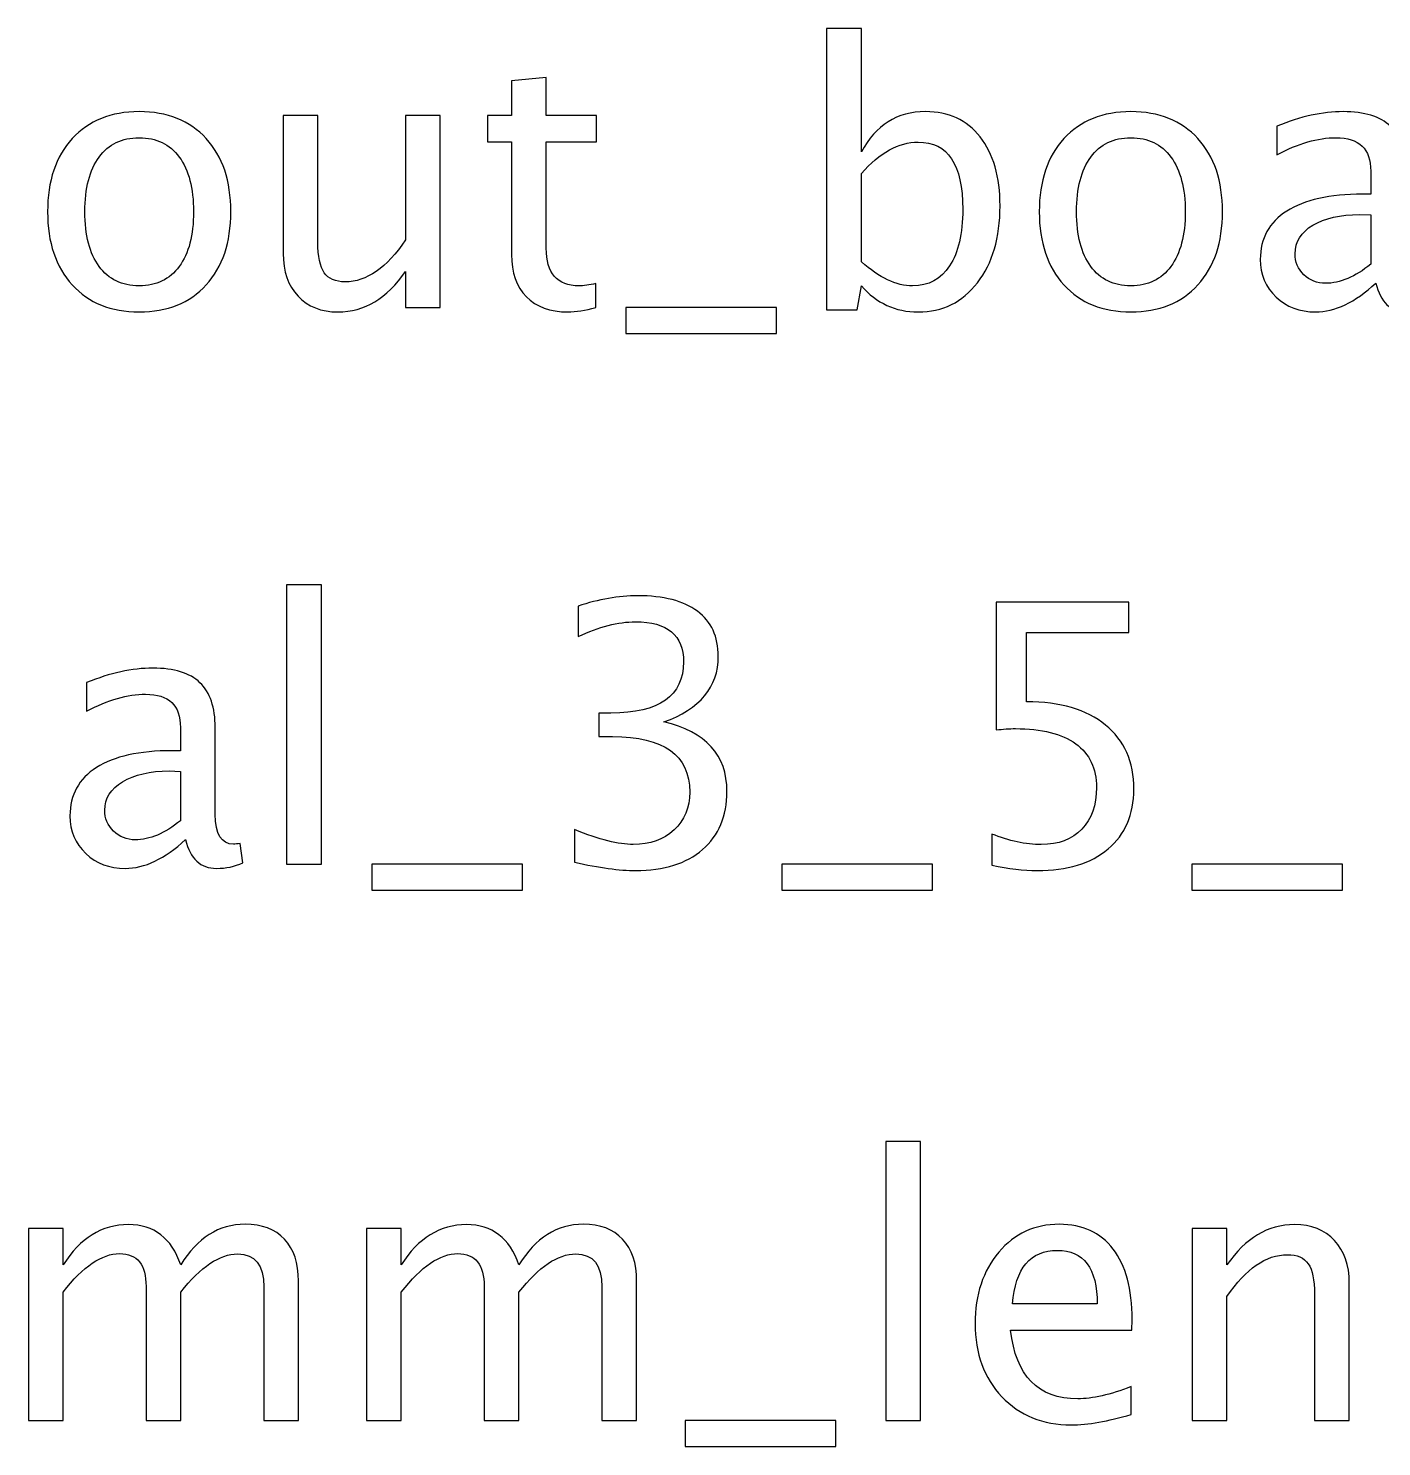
# Model space of a CAD drawing. Header units: centimetres. Extents: x -67 to 67, y -62 to 59.
# Drawn here: x -1.341 to 3.405, y 45.176 to 50.15 of the extents above; entities that cross this region are included whole.
import ezdxf

# ---------------------------------------------------------------- set-up
doc = ezdxf.new("R2010")
doc.units = ezdxf.units.CM
doc.header["$MEASUREMENT"] = 0
doc.layers.add('Layer 1', color=7, linetype='Continuous')

msp = doc.modelspace()

# ---------------------------------------------------------------- linework, layer by layer
at = {"layer": 'Layer 1'}
for points, knots in [([(1.45807, 49.16282), (1.45807, 49.16282), (1.45807, 50.14961), (1.45807, 50.14961), (1.45807, 50.14961), (1.45807, 50.14961), (1.57999, 50.14961), (1.57999, 50.14961), (1.57999, 50.14961), (1.57999, 50.14961), (1.57999, 49.71633), (1.57999, 49.71633), (1.57999, 49.71633), (1.62994, 49.81052), (1.70509, 49.85751), (1.8052, 49.85751), (1.8052, 49.85751), (1.88627, 49.85751), (1.94998, 49.82809), (1.99655, 49.76903), (1.99655, 49.76903), (2.04312, 49.70998), (2.0664, 49.62933), (2.0664, 49.5271), (2.0664, 49.5271), (2.0664, 49.41576), (2.03994, 49.3258), (1.98724, 49.25765), (1.98724, 49.25765), (1.93453, 49.18928), (1.86511, 49.1552), (1.77917, 49.1552), (1.77917, 49.1552), (1.69937, 49.1552), (1.63291, 49.18568), (1.57999, 49.24685), (1.57999, 49.24685), (1.57999, 49.24685), (1.56517, 49.16282), (1.56517, 49.16282), (1.56517, 49.16282), (1.56517, 49.16282), (1.45807, 49.16282), (1.45807, 49.16282)], [0, 0, 0, 0, 0.0833333, 0.0833333, 0.0833333, 0.0833333, 0.1666667, 0.1666667, 0.1666667, 0.1666667, 0.25, 0.25, 0.25, 0.25, 0.3333333, 0.3333333, 0.3333333, 0.3333333, 0.4166667, 0.4166667, 0.4166667, 0.4166667, 0.5, 0.5, 0.5, 0.5, 0.5833333, 0.5833333, 0.5833333, 0.5833333, 0.6666667, 0.6666667, 0.6666667, 0.6666667, 0.75, 0.75, 0.75, 0.75, 0.8333333, 0.8333333, 0.8333333, 0.8333333, 1, 1, 1, 1]), ([(0.64908, 49.17065), (0.6114, 49.16028), (0.5786, 49.1552), (0.55087, 49.1552), (0.55087, 49.1552), (0.48864, 49.1552), (0.44017, 49.17298), (0.40545, 49.20854), (0.40545, 49.20854), (0.37053, 49.2441), (0.35317, 49.29342), (0.35317, 49.35671), (0.35317, 49.35671), (0.35317, 49.35671), (0.35317, 49.7521), (0.35317, 49.7521), (0.35317, 49.7521), (0.35317, 49.7521), (0.26893, 49.7521), (0.26893, 49.7521), (0.26893, 49.7521), (0.26893, 49.7521), (0.26893, 49.84354), (0.26893, 49.84354), (0.26893, 49.84354), (0.26893, 49.84354), (0.35317, 49.84354), (0.35317, 49.84354), (0.35317, 49.84354), (0.35317, 49.84354), (0.35317, 49.96525), (0.35317, 49.96525), (0.35317, 49.96525), (0.35317, 49.96525), (0.47509, 49.97689), (0.47509, 49.97689), (0.47509, 49.97689), (0.47509, 49.97689), (0.47509, 49.84354), (0.47509, 49.84354), (0.47509, 49.84354), (0.47509, 49.84354), (0.65162, 49.84354), (0.65162, 49.84354), (0.65162, 49.84354), (0.65162, 49.84354), (0.65162, 49.7521), (0.65162, 49.7521), (0.65162, 49.7521), (0.65162, 49.7521), (0.47509, 49.7521), (0.47509, 49.7521), (0.47509, 49.7521), (0.47509, 49.7521), (0.47509, 49.37872), (0.47509, 49.37872), (0.47509, 49.37872), (0.47509, 49.29067), (0.5134, 49.24664), (0.58981, 49.24664), (0.58981, 49.24664), (0.60611, 49.24664), (0.6258, 49.24939), (0.64908, 49.25468), (0.64908, 49.25468), (0.64908, 49.25468), (0.64908, 49.17065), (0.64908, 49.17065)], [0, 0, 0, 0, 0.0555556, 0.0555556, 0.0555556, 0.0555556, 0.1111111, 0.1111111, 0.1111111, 0.1111111, 0.1666667, 0.1666667, 0.1666667, 0.1666667, 0.2222222, 0.2222222, 0.2222222, 0.2222222, 0.2777778, 0.2777778, 0.2777778, 0.2777778, 0.3333333, 0.3333333, 0.3333333, 0.3333333, 0.3888889, 0.3888889, 0.3888889, 0.3888889, 0.4444444, 0.4444444, 0.4444444, 0.4444444, 0.5, 0.5, 0.5, 0.5, 0.5555556, 0.5555556, 0.5555556, 0.5555556, 0.6111111, 0.6111111, 0.6111111, 0.6111111, 0.6666667, 0.6666667, 0.6666667, 0.6666667, 0.7222222, 0.7222222, 0.7222222, 0.7222222, 0.7777778, 0.7777778, 0.7777778, 0.7777778, 0.8333333, 0.8333333, 0.8333333, 0.8333333, 0.8888889, 0.8888889, 0.8888889, 0.8888889, 1, 1, 1, 1]), ([(-0.95239, 49.1552), (-1.05124, 49.1552), (-1.12955, 49.18674), (-1.18713, 49.24982), (-1.18713, 49.24982), (-1.24491, 49.31289), (-1.2737, 49.39862), (-1.2737, 49.50678), (-1.2737, 49.50678), (-1.2737, 49.61473), (-1.24491, 49.70024), (-1.18713, 49.76311), (-1.18713, 49.76311), (-1.12955, 49.82597), (-1.05124, 49.85751), (-0.95239, 49.85751), (-0.95239, 49.85751), (-0.85354, 49.85751), (-0.77522, 49.82597), (-0.71765, 49.76311), (-0.71765, 49.76311), (-0.65987, 49.70024), (-0.63108, 49.61473), (-0.63108, 49.50678), (-0.63108, 49.50678), (-0.63108, 49.39862), (-0.65987, 49.31289), (-0.71765, 49.24982), (-0.71765, 49.24982), (-0.77522, 49.18674), (-0.85354, 49.1552), (-0.95239, 49.1552)], [0, 0, 0, 0, 0.1111111, 0.1111111, 0.1111111, 0.1111111, 0.2222222, 0.2222222, 0.2222222, 0.2222222, 0.3333333, 0.3333333, 0.3333333, 0.3333333, 0.4444444, 0.4444444, 0.4444444, 0.4444444, 0.5555556, 0.5555556, 0.5555556, 0.5555556, 0.6666667, 0.6666667, 0.6666667, 0.6666667, 0.7777778, 0.7777778, 0.7777778, 0.7777778, 1, 1, 1, 1]), ([(-0.01852, 49.17044), (-0.01852, 49.17044), (-0.01852, 49.29702), (-0.01852, 49.29702), (-0.01852, 49.29702), (-0.0835, 49.2024), (-0.16245, 49.1552), (-0.25516, 49.1552), (-0.25516, 49.1552), (-0.31401, 49.1552), (-0.36078, 49.17362), (-0.3955, 49.21066), (-0.3955, 49.21066), (-0.43042, 49.2477), (-0.44778, 49.29744), (-0.44778, 49.36031), (-0.44778, 49.36031), (-0.44778, 49.36031), (-0.44778, 49.84354), (-0.44778, 49.84354), (-0.44778, 49.84354), (-0.44778, 49.84354), (-0.32586, 49.84354), (-0.32586, 49.84354), (-0.32586, 49.84354), (-0.32586, 49.84354), (-0.32586, 49.4001), (-0.32586, 49.4001), (-0.32586, 49.4001), (-0.32586, 49.34951), (-0.31845, 49.31374), (-0.30385, 49.29257), (-0.30385, 49.29257), (-0.28903, 49.27119), (-0.26448, 49.26061), (-0.22997, 49.26061), (-0.22997, 49.26061), (-0.15547, 49.26061), (-0.08477, 49.30951), (-0.01852, 49.40751), (-0.01852, 49.40751), (-0.01852, 49.40751), (-0.01852, 49.84354), (-0.01852, 49.84354), (-0.01852, 49.84354), (-0.01852, 49.84354), (0.1034, 49.84354), (0.1034, 49.84354), (0.1034, 49.84354), (0.1034, 49.84354), (0.1034, 49.17044), (0.1034, 49.17044), (0.1034, 49.17044), (0.1034, 49.17044), (-0.01852, 49.17044), (-0.01852, 49.17044)], [0, 0, 0, 0, 0.0666667, 0.0666667, 0.0666667, 0.0666667, 0.1333333, 0.1333333, 0.1333333, 0.1333333, 0.2, 0.2, 0.2, 0.2, 0.2666667, 0.2666667, 0.2666667, 0.2666667, 0.3333333, 0.3333333, 0.3333333, 0.3333333, 0.4, 0.4, 0.4, 0.4, 0.4666667, 0.4666667, 0.4666667, 0.4666667, 0.5333333, 0.5333333, 0.5333333, 0.5333333, 0.6, 0.6, 0.6, 0.6, 0.6666667, 0.6666667, 0.6666667, 0.6666667, 0.7333333, 0.7333333, 0.7333333, 0.7333333, 0.8, 0.8, 0.8, 0.8, 0.8666667, 0.8666667, 0.8666667, 0.8666667, 1, 1, 1, 1]), ([(2.52529, 49.1552), (2.42644, 49.1552), (2.34813, 49.18674), (2.29055, 49.24982), (2.29055, 49.24982), (2.23277, 49.31289), (2.20398, 49.39862), (2.20398, 49.50678), (2.20398, 49.50678), (2.20398, 49.61473), (2.23277, 49.70024), (2.29055, 49.76311), (2.29055, 49.76311), (2.34813, 49.82597), (2.42644, 49.85751), (2.52529, 49.85751), (2.52529, 49.85751), (2.62414, 49.85751), (2.70246, 49.82597), (2.76003, 49.76311), (2.76003, 49.76311), (2.81781, 49.70024), (2.8466, 49.61473), (2.8466, 49.50678), (2.8466, 49.50678), (2.8466, 49.39862), (2.81781, 49.31289), (2.76003, 49.24982), (2.76003, 49.24982), (2.70246, 49.18674), (2.62414, 49.1552), (2.52529, 49.1552)], [0, 0, 0, 0, 0.1111111, 0.1111111, 0.1111111, 0.1111111, 0.2222222, 0.2222222, 0.2222222, 0.2222222, 0.3333333, 0.3333333, 0.3333333, 0.3333333, 0.4444444, 0.4444444, 0.4444444, 0.4444444, 0.5555556, 0.5555556, 0.5555556, 0.5555556, 0.6666667, 0.6666667, 0.6666667, 0.6666667, 0.7777778, 0.7777778, 0.7777778, 0.7777778, 1, 1, 1, 1]), ([(3.38444, 49.25617), (3.31121, 49.18886), (3.24072, 49.1552), (3.17299, 49.1552), (3.17299, 49.1552), (3.11732, 49.1552), (3.07096, 49.17256), (3.03435, 49.20748), (3.03435, 49.20748), (2.99752, 49.24241), (2.9791, 49.28643), (2.9791, 49.33956), (2.9791, 49.33956), (2.9791, 49.41301), (3.01, 49.46953), (3.07181, 49.5089), (3.07181, 49.5089), (3.13362, 49.54827), (3.22231, 49.56795), (3.33788, 49.56795), (3.33788, 49.56795), (3.33788, 49.56795), (3.36645, 49.56795), (3.36645, 49.56795), (3.36645, 49.56795), (3.36645, 49.56795), (3.36645, 49.64902), (3.36645, 49.64902), (3.36645, 49.64902), (3.36645, 49.72712), (3.32581, 49.76607), (3.24432, 49.76607), (3.24432, 49.76607), (3.18124, 49.76607), (3.11224, 49.74617), (3.03752, 49.70638), (3.03752, 49.70638), (3.03752, 49.70638), (3.03752, 49.80671), (3.03752, 49.80671), (3.03752, 49.80671), (3.11965, 49.84058), (3.19712, 49.85751), (3.26972, 49.85751), (3.26972, 49.85751), (3.34444, 49.85751), (3.39968, 49.84058), (3.43503, 49.8065), (3.43503, 49.8065), (3.47059, 49.77242), (3.48837, 49.71993), (3.48837, 49.64902), (3.48837, 49.64902), (3.48837, 49.64902), (3.48837, 49.34485), (3.48837, 49.34485), (3.48837, 49.34485), (3.48837, 49.27522), (3.50975, 49.24029), (3.55272, 49.24029), (3.55272, 49.24029), (3.55801, 49.24029), (3.56584, 49.24114), (3.57621, 49.24283), (3.57621, 49.24283), (3.57621, 49.24283), (3.58489, 49.1751), (3.58489, 49.1751), (3.58489, 49.1751), (3.55716, 49.16176), (3.52668, 49.1552), (3.49324, 49.1552), (3.49324, 49.1552), (3.4363, 49.1552), (3.40011, 49.18886), (3.38444, 49.25617)], [0, 0, 0, 0, 0.05, 0.05, 0.05, 0.05, 0.1, 0.1, 0.1, 0.1, 0.15, 0.15, 0.15, 0.15, 0.2, 0.2, 0.2, 0.2, 0.25, 0.25, 0.25, 0.25, 0.3, 0.3, 0.3, 0.3, 0.35, 0.35, 0.35, 0.35, 0.4, 0.4, 0.4, 0.4, 0.45, 0.45, 0.45, 0.45, 0.5, 0.5, 0.5, 0.5, 0.55, 0.55, 0.55, 0.55, 0.6, 0.6, 0.6, 0.6, 0.65, 0.65, 0.65, 0.65, 0.7, 0.7, 0.7, 0.7, 0.75, 0.75, 0.75, 0.75, 0.8, 0.8, 0.8, 0.8, 0.85, 0.85, 0.85, 0.85, 0.9, 0.9, 0.9, 0.9, 1, 1, 1, 1]), ([(-0.9526, 49.24664), (-0.89228, 49.24664), (-0.84529, 49.26929), (-0.81184, 49.3148), (-0.81184, 49.3148), (-0.77861, 49.36009), (-0.76189, 49.42423), (-0.76189, 49.50678), (-0.76189, 49.50678), (-0.76189, 49.58912), (-0.77861, 49.65304), (-0.81184, 49.69834), (-0.81184, 49.69834), (-0.84529, 49.74342), (-0.89228, 49.76607), (-0.9526, 49.76607), (-0.9526, 49.76607), (-1.01314, 49.76607), (-1.06013, 49.74342), (-1.09315, 49.69834), (-1.09315, 49.69834), (-1.12638, 49.65304), (-1.14289, 49.58912), (-1.14289, 49.50678), (-1.14289, 49.50678), (-1.14289, 49.42423), (-1.12638, 49.36009), (-1.09315, 49.3148), (-1.09315, 49.3148), (-1.06013, 49.26929), (-1.01314, 49.24664), (-0.9526, 49.24664)], [0, 0, 0, 0, 0.1111111, 0.1111111, 0.1111111, 0.1111111, 0.2222222, 0.2222222, 0.2222222, 0.2222222, 0.3333333, 0.3333333, 0.3333333, 0.3333333, 0.4444444, 0.4444444, 0.4444444, 0.4444444, 0.5555556, 0.5555556, 0.5555556, 0.5555556, 0.6666667, 0.6666667, 0.6666667, 0.6666667, 0.7777778, 0.7777778, 0.7777778, 0.7777778, 1, 1, 1, 1]), ([(1.57999, 49.33088), (1.64286, 49.27479), (1.70276, 49.24664), (1.7597, 49.24664), (1.7597, 49.24664), (1.81579, 49.24664), (1.85918, 49.27014), (1.88966, 49.31691), (1.88966, 49.31691), (1.92035, 49.36369), (1.93559, 49.42952), (1.93559, 49.51461), (1.93559, 49.51461), (1.93559, 49.67209), (1.88352, 49.75083), (1.77938, 49.75083), (1.77938, 49.75083), (1.71122, 49.75083), (1.64476, 49.714), (1.57999, 49.64013), (1.57999, 49.64013), (1.57999, 49.64013), (1.57999, 49.33088), (1.57999, 49.33088)], [0, 0, 0, 0, 0.1428571, 0.1428571, 0.1428571, 0.1428571, 0.2857143, 0.2857143, 0.2857143, 0.2857143, 0.4285714, 0.4285714, 0.4285714, 0.4285714, 0.5714286, 0.5714286, 0.5714286, 0.5714286, 0.7142857, 0.7142857, 0.7142857, 0.7142857, 1, 1, 1, 1]), ([(2.52508, 49.24664), (2.5854, 49.24664), (2.63239, 49.26929), (2.66584, 49.3148), (2.66584, 49.3148), (2.69907, 49.36009), (2.71579, 49.42423), (2.71579, 49.50678), (2.71579, 49.50678), (2.71579, 49.58912), (2.69907, 49.65304), (2.66584, 49.69834), (2.66584, 49.69834), (2.63239, 49.74342), (2.5854, 49.76607), (2.52508, 49.76607), (2.52508, 49.76607), (2.46454, 49.76607), (2.41755, 49.74342), (2.38453, 49.69834), (2.38453, 49.69834), (2.3513, 49.65304), (2.33479, 49.58912), (2.33479, 49.50678), (2.33479, 49.50678), (2.33479, 49.42423), (2.3513, 49.36009), (2.38453, 49.3148), (2.38453, 49.3148), (2.41755, 49.26929), (2.46454, 49.24664), (2.52508, 49.24664)], [0, 0, 0, 0, 0.1111111, 0.1111111, 0.1111111, 0.1111111, 0.2222222, 0.2222222, 0.2222222, 0.2222222, 0.3333333, 0.3333333, 0.3333333, 0.3333333, 0.4444444, 0.4444444, 0.4444444, 0.4444444, 0.5555556, 0.5555556, 0.5555556, 0.5555556, 0.6666667, 0.6666667, 0.6666667, 0.6666667, 0.7777778, 0.7777778, 0.7777778, 0.7777778, 1, 1, 1, 1]), ([(3.36645, 49.32263), (3.36645, 49.32263), (3.36645, 49.49556), (3.36645, 49.49556), (3.36645, 49.49556), (3.36645, 49.49556), (3.32729, 49.49683), (3.32729, 49.49683), (3.32729, 49.49683), (3.25956, 49.49683), (3.20495, 49.48434), (3.16325, 49.45937), (3.16325, 49.45937), (3.12176, 49.43418), (3.10102, 49.40095), (3.10102, 49.35946), (3.10102, 49.35946), (3.10102, 49.33046), (3.11139, 49.30591), (3.13192, 49.2858), (3.13192, 49.2858), (3.15267, 49.26569), (3.17786, 49.25553), (3.2077, 49.25553), (3.2077, 49.25553), (3.2585, 49.25553), (3.31142, 49.27797), (3.36645, 49.32263)], [0, 0, 0, 0, 0.125, 0.125, 0.125, 0.125, 0.25, 0.25, 0.25, 0.25, 0.375, 0.375, 0.375, 0.375, 0.5, 0.5, 0.5, 0.5, 0.625, 0.625, 0.625, 0.625, 0.75, 0.75, 0.75, 0.75, 1, 1, 1, 1]), ([(0.75449, 49.079), (0.75449, 49.079), (0.75449, 49.17044), (0.75449, 49.17044), (0.75449, 49.17044), (0.75449, 49.17044), (1.28281, 49.17044), (1.28281, 49.17044), (1.28281, 49.17044), (1.28281, 49.17044), (1.28281, 49.079), (1.28281, 49.079), (1.28281, 49.079), (1.28281, 49.079), (0.75449, 49.079), (0.75449, 49.079)], [0, 0, 0, 0, 0.2, 0.2, 0.2, 0.2, 0.4, 0.4, 0.4, 0.4, 0.6, 0.6, 0.6, 0.6, 1, 1, 1, 1]), ([(-0.4355, 47.21887), (-0.4355, 47.21887), (-0.4355, 48.19804), (-0.4355, 48.19804), (-0.4355, 48.19804), (-0.4355, 48.19804), (-0.31358, 48.19804), (-0.31358, 48.19804), (-0.31358, 48.19804), (-0.31358, 48.19804), (-0.31358, 47.21887), (-0.31358, 47.21887), (-0.31358, 47.21887), (-0.31358, 47.21887), (-0.4355, 47.21887), (-0.4355, 47.21887)], [0, 0, 0, 0, 0.2, 0.2, 0.2, 0.2, 0.4, 0.4, 0.4, 0.4, 0.6, 0.6, 0.6, 0.6, 1, 1, 1, 1]), ([(0.57415, 47.22522), (0.57415, 47.22522), (0.57415, 47.33952), (0.57415, 47.33952), (0.57415, 47.33952), (0.66136, 47.30481), (0.72973, 47.28745), (0.77989, 47.28745), (0.77989, 47.28745), (0.83895, 47.28745), (0.88657, 47.30438), (0.92319, 47.33846), (0.92319, 47.33846), (0.95981, 47.37254), (0.97801, 47.41699), (0.97801, 47.4716), (0.97801, 47.4716), (0.97801, 47.60114), (0.88784, 47.66591), (0.7075, 47.66591), (0.7075, 47.66591), (0.7075, 47.66591), (0.65924, 47.66591), (0.65924, 47.66591), (0.65924, 47.66591), (0.65924, 47.66591), (0.65924, 47.74783), (0.65924, 47.74783), (0.65924, 47.74783), (0.65924, 47.74783), (0.702, 47.74846), (0.702, 47.74846), (0.702, 47.74846), (0.87154, 47.74846), (0.95642, 47.80815), (0.95642, 47.92774), (0.95642, 47.92774), (0.95642, 48.02151), (0.90012, 48.0685), (0.78772, 48.0685), (0.78772, 48.0685), (0.7274, 48.0685), (0.66051, 48.05114), (0.58685, 48.01643), (0.58685, 48.01643), (0.58685, 48.01643), (0.58685, 48.12311), (0.58685, 48.12311), (0.58685, 48.12311), (0.65903, 48.14766), (0.72867, 48.15994), (0.79555, 48.15994), (0.79555, 48.15994), (0.88657, 48.15994), (0.95663, 48.14174), (1.00532, 48.10533), (1.00532, 48.10533), (1.054, 48.06914), (1.07834, 48.01643), (1.07834, 47.94743), (1.07834, 47.94743), (1.07834, 47.83969), (1.01463, 47.76285), (0.88699, 47.71713), (0.88699, 47.71713), (1.03495, 47.68263), (1.10882, 47.60156), (1.10882, 47.47351), (1.10882, 47.47351), (1.10882, 47.38715), (1.08025, 47.3192), (1.02331, 47.26988), (1.02331, 47.26988), (0.96637, 47.22056), (0.88805, 47.19601), (0.78857, 47.19601), (0.78857, 47.19601), (0.73184, 47.19601), (0.66051, 47.20575), (0.57415, 47.22522)], [0, 0, 0, 0, 0.047619, 0.047619, 0.047619, 0.047619, 0.0952381, 0.0952381, 0.0952381, 0.0952381, 0.1428571, 0.1428571, 0.1428571, 0.1428571, 0.1904762, 0.1904762, 0.1904762, 0.1904762, 0.2380952, 0.2380952, 0.2380952, 0.2380952, 0.2857143, 0.2857143, 0.2857143, 0.2857143, 0.3333333, 0.3333333, 0.3333333, 0.3333333, 0.3809524, 0.3809524, 0.3809524, 0.3809524, 0.4285714, 0.4285714, 0.4285714, 0.4285714, 0.4761905, 0.4761905, 0.4761905, 0.4761905, 0.5238095, 0.5238095, 0.5238095, 0.5238095, 0.5714286, 0.5714286, 0.5714286, 0.5714286, 0.6190476, 0.6190476, 0.6190476, 0.6190476, 0.6666667, 0.6666667, 0.6666667, 0.6666667, 0.7142857, 0.7142857, 0.7142857, 0.7142857, 0.7619048, 0.7619048, 0.7619048, 0.7619048, 0.8095238, 0.8095238, 0.8095238, 0.8095238, 0.8571429, 0.8571429, 0.8571429, 0.8571429, 0.9047619, 0.9047619, 0.9047619, 0.9047619, 1, 1, 1, 1]), ([(2.03761, 47.21506), (2.03761, 47.21506), (2.03761, 47.32428), (2.03761, 47.32428), (2.03761, 47.32428), (2.09836, 47.29973), (2.15593, 47.28745), (2.21097, 47.28745), (2.21097, 47.28745), (2.27108, 47.28745), (2.31849, 47.30523), (2.35299, 47.34079), (2.35299, 47.34079), (2.3875, 47.37635), (2.40464, 47.42525), (2.40464, 47.48748), (2.40464, 47.48748), (2.40464, 47.55436), (2.3803, 47.60559), (2.33162, 47.64093), (2.33162, 47.64093), (2.28293, 47.67628), (2.21245, 47.69385), (2.12037, 47.69385), (2.12037, 47.69385), (2.09899, 47.69385), (2.07635, 47.69237), (2.05285, 47.68941), (2.05285, 47.68941), (2.05285, 47.68941), (2.05285, 48.13708), (2.05285, 48.13708), (2.05285, 48.13708), (2.05285, 48.13708), (2.51767, 48.13708), (2.51767, 48.13708), (2.51767, 48.13708), (2.51767, 48.13708), (2.51767, 48.0304), (2.51767, 48.0304), (2.51767, 48.0304), (2.51767, 48.0304), (2.15953, 48.0304), (2.15953, 48.0304), (2.15953, 48.0304), (2.15953, 48.0304), (2.15953, 47.78783), (2.15953, 47.78783), (2.15953, 47.78783), (2.27764, 47.78783), (2.36972, 47.76074), (2.43597, 47.70655), (2.43597, 47.70655), (2.50222, 47.65258), (2.53545, 47.57765), (2.53545, 47.48176), (2.53545, 47.48176), (2.53545, 47.39244), (2.50539, 47.32259), (2.44528, 47.272), (2.44528, 47.272), (2.38517, 47.22141), (2.30219, 47.19601), (2.19636, 47.19601), (2.19636, 47.19601), (2.14916, 47.19601), (2.09624, 47.20236), (2.03761, 47.21506)], [0, 0, 0, 0, 0.0555556, 0.0555556, 0.0555556, 0.0555556, 0.1111111, 0.1111111, 0.1111111, 0.1111111, 0.1666667, 0.1666667, 0.1666667, 0.1666667, 0.2222222, 0.2222222, 0.2222222, 0.2222222, 0.2777778, 0.2777778, 0.2777778, 0.2777778, 0.3333333, 0.3333333, 0.3333333, 0.3333333, 0.3888889, 0.3888889, 0.3888889, 0.3888889, 0.4444444, 0.4444444, 0.4444444, 0.4444444, 0.5, 0.5, 0.5, 0.5, 0.5555556, 0.5555556, 0.5555556, 0.5555556, 0.6111111, 0.6111111, 0.6111111, 0.6111111, 0.6666667, 0.6666667, 0.6666667, 0.6666667, 0.7222222, 0.7222222, 0.7222222, 0.7222222, 0.7777778, 0.7777778, 0.7777778, 0.7777778, 0.8333333, 0.8333333, 0.8333333, 0.8333333, 0.8888889, 0.8888889, 0.8888889, 0.8888889, 1, 1, 1, 1]), ([(-0.78983, 47.3046), (-0.86306, 47.23729), (-0.93355, 47.20363), (-1.00128, 47.20363), (-1.00128, 47.20363), (-1.05695, 47.20363), (-1.10331, 47.22099), (-1.13992, 47.25591), (-1.13992, 47.25591), (-1.17675, 47.29084), (-1.19517, 47.33486), (-1.19517, 47.38799), (-1.19517, 47.38799), (-1.19517, 47.46144), (-1.16427, 47.51796), (-1.10246, 47.55733), (-1.10246, 47.55733), (-1.04065, 47.5967), (-0.95196, 47.61638), (-0.83639, 47.61638), (-0.83639, 47.61638), (-0.83639, 47.61638), (-0.80782, 47.61638), (-0.80782, 47.61638), (-0.80782, 47.61638), (-0.80782, 47.61638), (-0.80782, 47.69745), (-0.80782, 47.69745), (-0.80782, 47.69745), (-0.80782, 47.77555), (-0.84846, 47.8145), (-0.92995, 47.8145), (-0.92995, 47.8145), (-0.99303, 47.8145), (-1.06203, 47.7946), (-1.13675, 47.75481), (-1.13675, 47.75481), (-1.13675, 47.75481), (-1.13675, 47.85514), (-1.13675, 47.85514), (-1.13675, 47.85514), (-1.05462, 47.88901), (-0.97715, 47.90594), (-0.90455, 47.90594), (-0.90455, 47.90594), (-0.82983, 47.90594), (-0.77459, 47.88901), (-0.73924, 47.85493), (-0.73924, 47.85493), (-0.70368, 47.82085), (-0.6859, 47.76836), (-0.6859, 47.69745), (-0.6859, 47.69745), (-0.6859, 47.69745), (-0.6859, 47.39328), (-0.6859, 47.39328), (-0.6859, 47.39328), (-0.6859, 47.32365), (-0.66452, 47.28872), (-0.62155, 47.28872), (-0.62155, 47.28872), (-0.61626, 47.28872), (-0.60843, 47.28957), (-0.59806, 47.29126), (-0.59806, 47.29126), (-0.59806, 47.29126), (-0.58938, 47.22353), (-0.58938, 47.22353), (-0.58938, 47.22353), (-0.61711, 47.21019), (-0.64759, 47.20363), (-0.68103, 47.20363), (-0.68103, 47.20363), (-0.73797, 47.20363), (-0.77416, 47.23729), (-0.78983, 47.3046)], [0, 0, 0, 0, 0.05, 0.05, 0.05, 0.05, 0.1, 0.1, 0.1, 0.1, 0.15, 0.15, 0.15, 0.15, 0.2, 0.2, 0.2, 0.2, 0.25, 0.25, 0.25, 0.25, 0.3, 0.3, 0.3, 0.3, 0.35, 0.35, 0.35, 0.35, 0.4, 0.4, 0.4, 0.4, 0.45, 0.45, 0.45, 0.45, 0.5, 0.5, 0.5, 0.5, 0.55, 0.55, 0.55, 0.55, 0.6, 0.6, 0.6, 0.6, 0.65, 0.65, 0.65, 0.65, 0.7, 0.7, 0.7, 0.7, 0.75, 0.75, 0.75, 0.75, 0.8, 0.8, 0.8, 0.8, 0.85, 0.85, 0.85, 0.85, 0.9, 0.9, 0.9, 0.9, 1, 1, 1, 1]), ([(-0.80782, 47.37106), (-0.80782, 47.37106), (-0.80782, 47.54399), (-0.80782, 47.54399), (-0.80782, 47.54399), (-0.80782, 47.54399), (-0.84698, 47.54526), (-0.84698, 47.54526), (-0.84698, 47.54526), (-0.91471, 47.54526), (-0.96932, 47.53277), (-1.01102, 47.5078), (-1.01102, 47.5078), (-1.05251, 47.48261), (-1.07325, 47.44938), (-1.07325, 47.40789), (-1.07325, 47.40789), (-1.07325, 47.37889), (-1.06288, 47.35434), (-1.04235, 47.33423), (-1.04235, 47.33423), (-1.0216, 47.31412), (-0.99641, 47.30396), (-0.96657, 47.30396), (-0.96657, 47.30396), (-0.91577, 47.30396), (-0.86285, 47.3264), (-0.80782, 47.37106)], [0, 0, 0, 0, 0.125, 0.125, 0.125, 0.125, 0.25, 0.25, 0.25, 0.25, 0.375, 0.375, 0.375, 0.375, 0.5, 0.5, 0.5, 0.5, 0.625, 0.625, 0.625, 0.625, 0.75, 0.75, 0.75, 0.75, 1, 1, 1, 1]), ([(-0.13705, 47.12743), (-0.13705, 47.12743), (-0.13705, 47.21887), (-0.13705, 47.21887), (-0.13705, 47.21887), (-0.13705, 47.21887), (0.39127, 47.21887), (0.39127, 47.21887), (0.39127, 47.21887), (0.39127, 47.21887), (0.39127, 47.12743), (0.39127, 47.12743), (0.39127, 47.12743), (0.39127, 47.12743), (-0.13705, 47.12743), (-0.13705, 47.12743)], [0, 0, 0, 0, 0.2, 0.2, 0.2, 0.2, 0.4, 0.4, 0.4, 0.4, 0.6, 0.6, 0.6, 0.6, 1, 1, 1, 1]), ([(1.30101, 47.12743), (1.30101, 47.12743), (1.30101, 47.21887), (1.30101, 47.21887), (1.30101, 47.21887), (1.30101, 47.21887), (1.82933, 47.21887), (1.82933, 47.21887), (1.82933, 47.21887), (1.82933, 47.21887), (1.82933, 47.12743), (1.82933, 47.12743), (1.82933, 47.12743), (1.82933, 47.12743), (1.30101, 47.12743), (1.30101, 47.12743)], [0, 0, 0, 0, 0.2, 0.2, 0.2, 0.2, 0.4, 0.4, 0.4, 0.4, 0.6, 0.6, 0.6, 0.6, 1, 1, 1, 1]), ([(2.73907, 47.12743), (2.73907, 47.12743), (2.73907, 47.21887), (2.73907, 47.21887), (2.73907, 47.21887), (2.73907, 47.21887), (3.26739, 47.21887), (3.26739, 47.21887), (3.26739, 47.21887), (3.26739, 47.21887), (3.26739, 47.12743), (3.26739, 47.12743), (3.26739, 47.12743), (3.26739, 47.12743), (2.73907, 47.12743), (2.73907, 47.12743)], [0, 0, 0, 0, 0.2, 0.2, 0.2, 0.2, 0.4, 0.4, 0.4, 0.4, 0.6, 0.6, 0.6, 0.6, 1, 1, 1, 1]), ([(1.6654, 45.2673), (1.6654, 45.2673), (1.6654, 46.24647), (1.6654, 46.24647), (1.6654, 46.24647), (1.6654, 46.24647), (1.78732, 46.24647), (1.78732, 46.24647), (1.78732, 46.24647), (1.78732, 46.24647), (1.78732, 45.2673), (1.78732, 45.2673), (1.78732, 45.2673), (1.78732, 45.2673), (1.6654, 45.2673), (1.6654, 45.2673)], [0, 0, 0, 0, 0.2, 0.2, 0.2, 0.2, 0.4, 0.4, 0.4, 0.4, 0.6, 0.6, 0.6, 0.6, 1, 1, 1, 1]), ([(-1.34112, 45.2673), (-1.34112, 45.2673), (-1.34112, 45.9404), (-1.34112, 45.9404), (-1.34112, 45.9404), (-1.34112, 45.9404), (-1.2192, 45.9404), (-1.2192, 45.9404), (-1.2192, 45.9404), (-1.2192, 45.9404), (-1.2192, 45.81319), (-1.2192, 45.81319), (-1.2192, 45.81319), (-1.15972, 45.90738), (-1.08352, 45.95437), (-0.99018, 45.95437), (-0.99018, 45.95437), (-0.90022, 45.95437), (-0.83905, 45.90738), (-0.80645, 45.81319), (-0.80645, 45.81319), (-0.74866, 45.90823), (-0.67331, 45.95564), (-0.58081, 45.95564), (-0.58081, 45.95564), (-0.52176, 45.95564), (-0.47583, 45.93828), (-0.44302, 45.90336), (-0.44302, 45.90336), (-0.41021, 45.86843), (-0.3937, 45.81954), (-0.3937, 45.75667), (-0.3937, 45.75667), (-0.3937, 45.75667), (-0.3937, 45.2673), (-0.3937, 45.2673), (-0.3937, 45.2673), (-0.3937, 45.2673), (-0.51562, 45.2673), (-0.51562, 45.2673), (-0.51562, 45.2673), (-0.51562, 45.2673), (-0.51562, 45.73657), (-0.51562, 45.73657), (-0.51562, 45.73657), (-0.51562, 45.81319), (-0.5461, 45.8515), (-0.60706, 45.8515), (-0.60706, 45.8515), (-0.67035, 45.8515), (-0.73681, 45.80684), (-0.80645, 45.7173), (-0.80645, 45.7173), (-0.80645, 45.7173), (-0.80645, 45.2673), (-0.80645, 45.2673), (-0.80645, 45.2673), (-0.80645, 45.2673), (-0.92837, 45.2673), (-0.92837, 45.2673), (-0.92837, 45.2673), (-0.92837, 45.2673), (-0.92837, 45.73699), (-0.92837, 45.73699), (-0.92837, 45.73699), (-0.92837, 45.81425), (-0.95927, 45.85277), (-1.02129, 45.85277), (-1.02129, 45.85277), (-1.08289, 45.85277), (-1.14893, 45.8079), (-1.2192, 45.71794), (-1.2192, 45.71794), (-1.2192, 45.71794), (-1.2192, 45.2673), (-1.2192, 45.2673), (-1.2192, 45.2673), (-1.2192, 45.2673), (-1.34112, 45.2673), (-1.34112, 45.2673)], [0, 0, 0, 0, 0.047619, 0.047619, 0.047619, 0.047619, 0.0952381, 0.0952381, 0.0952381, 0.0952381, 0.1428571, 0.1428571, 0.1428571, 0.1428571, 0.1904762, 0.1904762, 0.1904762, 0.1904762, 0.2380952, 0.2380952, 0.2380952, 0.2380952, 0.2857143, 0.2857143, 0.2857143, 0.2857143, 0.3333333, 0.3333333, 0.3333333, 0.3333333, 0.3809524, 0.3809524, 0.3809524, 0.3809524, 0.4285714, 0.4285714, 0.4285714, 0.4285714, 0.4761905, 0.4761905, 0.4761905, 0.4761905, 0.5238095, 0.5238095, 0.5238095, 0.5238095, 0.5714286, 0.5714286, 0.5714286, 0.5714286, 0.6190476, 0.6190476, 0.6190476, 0.6190476, 0.6666667, 0.6666667, 0.6666667, 0.6666667, 0.7142857, 0.7142857, 0.7142857, 0.7142857, 0.7619048, 0.7619048, 0.7619048, 0.7619048, 0.8095238, 0.8095238, 0.8095238, 0.8095238, 0.8571429, 0.8571429, 0.8571429, 0.8571429, 0.9047619, 0.9047619, 0.9047619, 0.9047619, 1, 1, 1, 1]), ([(-0.15536, 45.2673), (-0.15536, 45.2673), (-0.15536, 45.9404), (-0.15536, 45.9404), (-0.15536, 45.9404), (-0.15536, 45.9404), (-0.03344, 45.9404), (-0.03344, 45.9404), (-0.03344, 45.9404), (-0.03344, 45.9404), (-0.03344, 45.81319), (-0.03344, 45.81319), (-0.03344, 45.81319), (0.02604, 45.90738), (0.10224, 45.95437), (0.19558, 45.95437), (0.19558, 45.95437), (0.28554, 45.95437), (0.34671, 45.90738), (0.37931, 45.81319), (0.37931, 45.81319), (0.4371, 45.90823), (0.51245, 45.95564), (0.60495, 45.95564), (0.60495, 45.95564), (0.664, 45.95564), (0.70993, 45.93828), (0.74274, 45.90336), (0.74274, 45.90336), (0.77555, 45.86843), (0.79206, 45.81954), (0.79206, 45.75667), (0.79206, 45.75667), (0.79206, 45.75667), (0.79206, 45.2673), (0.79206, 45.2673), (0.79206, 45.2673), (0.79206, 45.2673), (0.67014, 45.2673), (0.67014, 45.2673), (0.67014, 45.2673), (0.67014, 45.2673), (0.67014, 45.73657), (0.67014, 45.73657), (0.67014, 45.73657), (0.67014, 45.81319), (0.63966, 45.8515), (0.5787, 45.8515), (0.5787, 45.8515), (0.51541, 45.8515), (0.44895, 45.80684), (0.37931, 45.7173), (0.37931, 45.7173), (0.37931, 45.7173), (0.37931, 45.2673), (0.37931, 45.2673), (0.37931, 45.2673), (0.37931, 45.2673), (0.25739, 45.2673), (0.25739, 45.2673), (0.25739, 45.2673), (0.25739, 45.2673), (0.25739, 45.73699), (0.25739, 45.73699), (0.25739, 45.73699), (0.25739, 45.81425), (0.22649, 45.85277), (0.16447, 45.85277), (0.16447, 45.85277), (0.10287, 45.85277), (0.03683, 45.8079), (-0.03344, 45.71794), (-0.03344, 45.71794), (-0.03344, 45.71794), (-0.03344, 45.2673), (-0.03344, 45.2673), (-0.03344, 45.2673), (-0.03344, 45.2673), (-0.15536, 45.2673), (-0.15536, 45.2673)], [0, 0, 0, 0, 0.047619, 0.047619, 0.047619, 0.047619, 0.0952381, 0.0952381, 0.0952381, 0.0952381, 0.1428571, 0.1428571, 0.1428571, 0.1428571, 0.1904762, 0.1904762, 0.1904762, 0.1904762, 0.2380952, 0.2380952, 0.2380952, 0.2380952, 0.2857143, 0.2857143, 0.2857143, 0.2857143, 0.3333333, 0.3333333, 0.3333333, 0.3333333, 0.3809524, 0.3809524, 0.3809524, 0.3809524, 0.4285714, 0.4285714, 0.4285714, 0.4285714, 0.4761905, 0.4761905, 0.4761905, 0.4761905, 0.5238095, 0.5238095, 0.5238095, 0.5238095, 0.5714286, 0.5714286, 0.5714286, 0.5714286, 0.6190476, 0.6190476, 0.6190476, 0.6190476, 0.6666667, 0.6666667, 0.6666667, 0.6666667, 0.7142857, 0.7142857, 0.7142857, 0.7142857, 0.7619048, 0.7619048, 0.7619048, 0.7619048, 0.8095238, 0.8095238, 0.8095238, 0.8095238, 0.8571429, 0.8571429, 0.8571429, 0.8571429, 0.9047619, 0.9047619, 0.9047619, 0.9047619, 1, 1, 1, 1]), ([(2.52646, 45.28889), (2.44455, 45.26434), (2.37448, 45.25206), (2.31606, 45.25206), (2.31606, 45.25206), (2.21637, 45.25206), (2.1353, 45.28508), (2.07286, 45.35091), (2.07286, 45.35091), (2.01042, 45.41674), (1.97909, 45.50204), (1.97909, 45.60703), (1.97909, 45.60703), (1.97909, 45.70884), (2.00661, 45.79245), (2.06185, 45.85785), (2.06185, 45.85785), (2.1171, 45.92304), (2.18779, 45.95564), (2.27394, 45.95564), (2.27394, 45.95564), (2.35543, 45.95564), (2.41851, 45.92664), (2.46296, 45.86865), (2.46296, 45.86865), (2.50741, 45.81065), (2.52964, 45.72852), (2.52964, 45.62205), (2.52964, 45.62205), (2.52964, 45.62205), (2.529, 45.5848), (2.529, 45.5848), (2.529, 45.5848), (2.529, 45.5848), (2.10355, 45.5848), (2.10355, 45.5848), (2.10355, 45.5848), (2.12133, 45.42393), (2.19986, 45.3435), (2.33892, 45.3435), (2.33892, 45.3435), (2.38994, 45.3435), (2.45238, 45.35789), (2.52646, 45.38668), (2.52646, 45.38668), (2.52646, 45.38668), (2.52646, 45.28889), (2.52646, 45.28889)], [0, 0, 0, 0, 0.0769231, 0.0769231, 0.0769231, 0.0769231, 0.1538462, 0.1538462, 0.1538462, 0.1538462, 0.2307692, 0.2307692, 0.2307692, 0.2307692, 0.3076923, 0.3076923, 0.3076923, 0.3076923, 0.3846154, 0.3846154, 0.3846154, 0.3846154, 0.4615385, 0.4615385, 0.4615385, 0.4615385, 0.5384615, 0.5384615, 0.5384615, 0.5384615, 0.6153846, 0.6153846, 0.6153846, 0.6153846, 0.6923077, 0.6923077, 0.6923077, 0.6923077, 0.7692308, 0.7692308, 0.7692308, 0.7692308, 0.8461538, 0.8461538, 0.8461538, 0.8461538, 1, 1, 1, 1]), ([(2.74003, 45.2673), (2.74003, 45.2673), (2.74003, 45.9404), (2.74003, 45.9404), (2.74003, 45.9404), (2.74003, 45.9404), (2.86195, 45.9404), (2.86195, 45.9404), (2.86195, 45.9404), (2.86195, 45.9404), (2.86195, 45.81319), (2.86195, 45.81319), (2.86195, 45.81319), (2.92651, 45.90738), (3.00567, 45.95437), (3.09923, 45.95437), (3.09923, 45.95437), (3.15807, 45.95437), (3.20485, 45.93596), (3.23935, 45.89891), (3.23935, 45.89891), (3.27385, 45.86208), (3.29121, 45.81234), (3.29121, 45.75011), (3.29121, 45.75011), (3.29121, 45.75011), (3.29121, 45.2673), (3.29121, 45.2673), (3.29121, 45.2673), (3.29121, 45.2673), (3.16929, 45.2673), (3.16929, 45.2673), (3.16929, 45.2673), (3.16929, 45.2673), (3.16929, 45.71032), (3.16929, 45.71032), (3.16929, 45.71032), (3.16929, 45.76027), (3.16188, 45.79583), (3.14728, 45.817), (3.14728, 45.817), (3.13246, 45.83838), (3.10812, 45.84896), (3.07404, 45.84896), (3.07404, 45.84896), (2.99911, 45.84896), (2.92841, 45.80007), (2.86195, 45.70228), (2.86195, 45.70228), (2.86195, 45.70228), (2.86195, 45.2673), (2.86195, 45.2673), (2.86195, 45.2673), (2.86195, 45.2673), (2.74003, 45.2673), (2.74003, 45.2673)], [0, 0, 0, 0, 0.0666667, 0.0666667, 0.0666667, 0.0666667, 0.1333333, 0.1333333, 0.1333333, 0.1333333, 0.2, 0.2, 0.2, 0.2, 0.2666667, 0.2666667, 0.2666667, 0.2666667, 0.3333333, 0.3333333, 0.3333333, 0.3333333, 0.4, 0.4, 0.4, 0.4, 0.4666667, 0.4666667, 0.4666667, 0.4666667, 0.5333333, 0.5333333, 0.5333333, 0.5333333, 0.6, 0.6, 0.6, 0.6, 0.6666667, 0.6666667, 0.6666667, 0.6666667, 0.7333333, 0.7333333, 0.7333333, 0.7333333, 0.8, 0.8, 0.8, 0.8, 0.8666667, 0.8666667, 0.8666667, 0.8666667, 1, 1, 1, 1]), ([(2.1099, 45.67624), (2.1099, 45.67624), (2.40708, 45.67624), (2.40708, 45.67624), (2.40708, 45.67624), (2.40708, 45.80155), (2.3603, 45.8642), (2.26696, 45.8642), (2.26696, 45.8642), (2.17298, 45.8642), (2.1207, 45.80155), (2.1099, 45.67624)], [0, 0, 0, 0, 0.25, 0.25, 0.25, 0.25, 0.5, 0.5, 0.5, 0.5, 1, 1, 1, 1]), ([(0.96182, 45.17586), (0.96182, 45.17586), (0.96182, 45.2673), (0.96182, 45.2673), (0.96182, 45.2673), (0.96182, 45.2673), (1.49014, 45.2673), (1.49014, 45.2673), (1.49014, 45.2673), (1.49014, 45.2673), (1.49014, 45.17586), (1.49014, 45.17586), (1.49014, 45.17586), (1.49014, 45.17586), (0.96182, 45.17586), (0.96182, 45.17586)], [0, 0, 0, 0, 0.2, 0.2, 0.2, 0.2, 0.4, 0.4, 0.4, 0.4, 0.6, 0.6, 0.6, 0.6, 1, 1, 1, 1])]:
    msp.add_open_spline(points, degree=3, knots=knots, dxfattribs=at)

doc.saveas('drawing.dxf')
